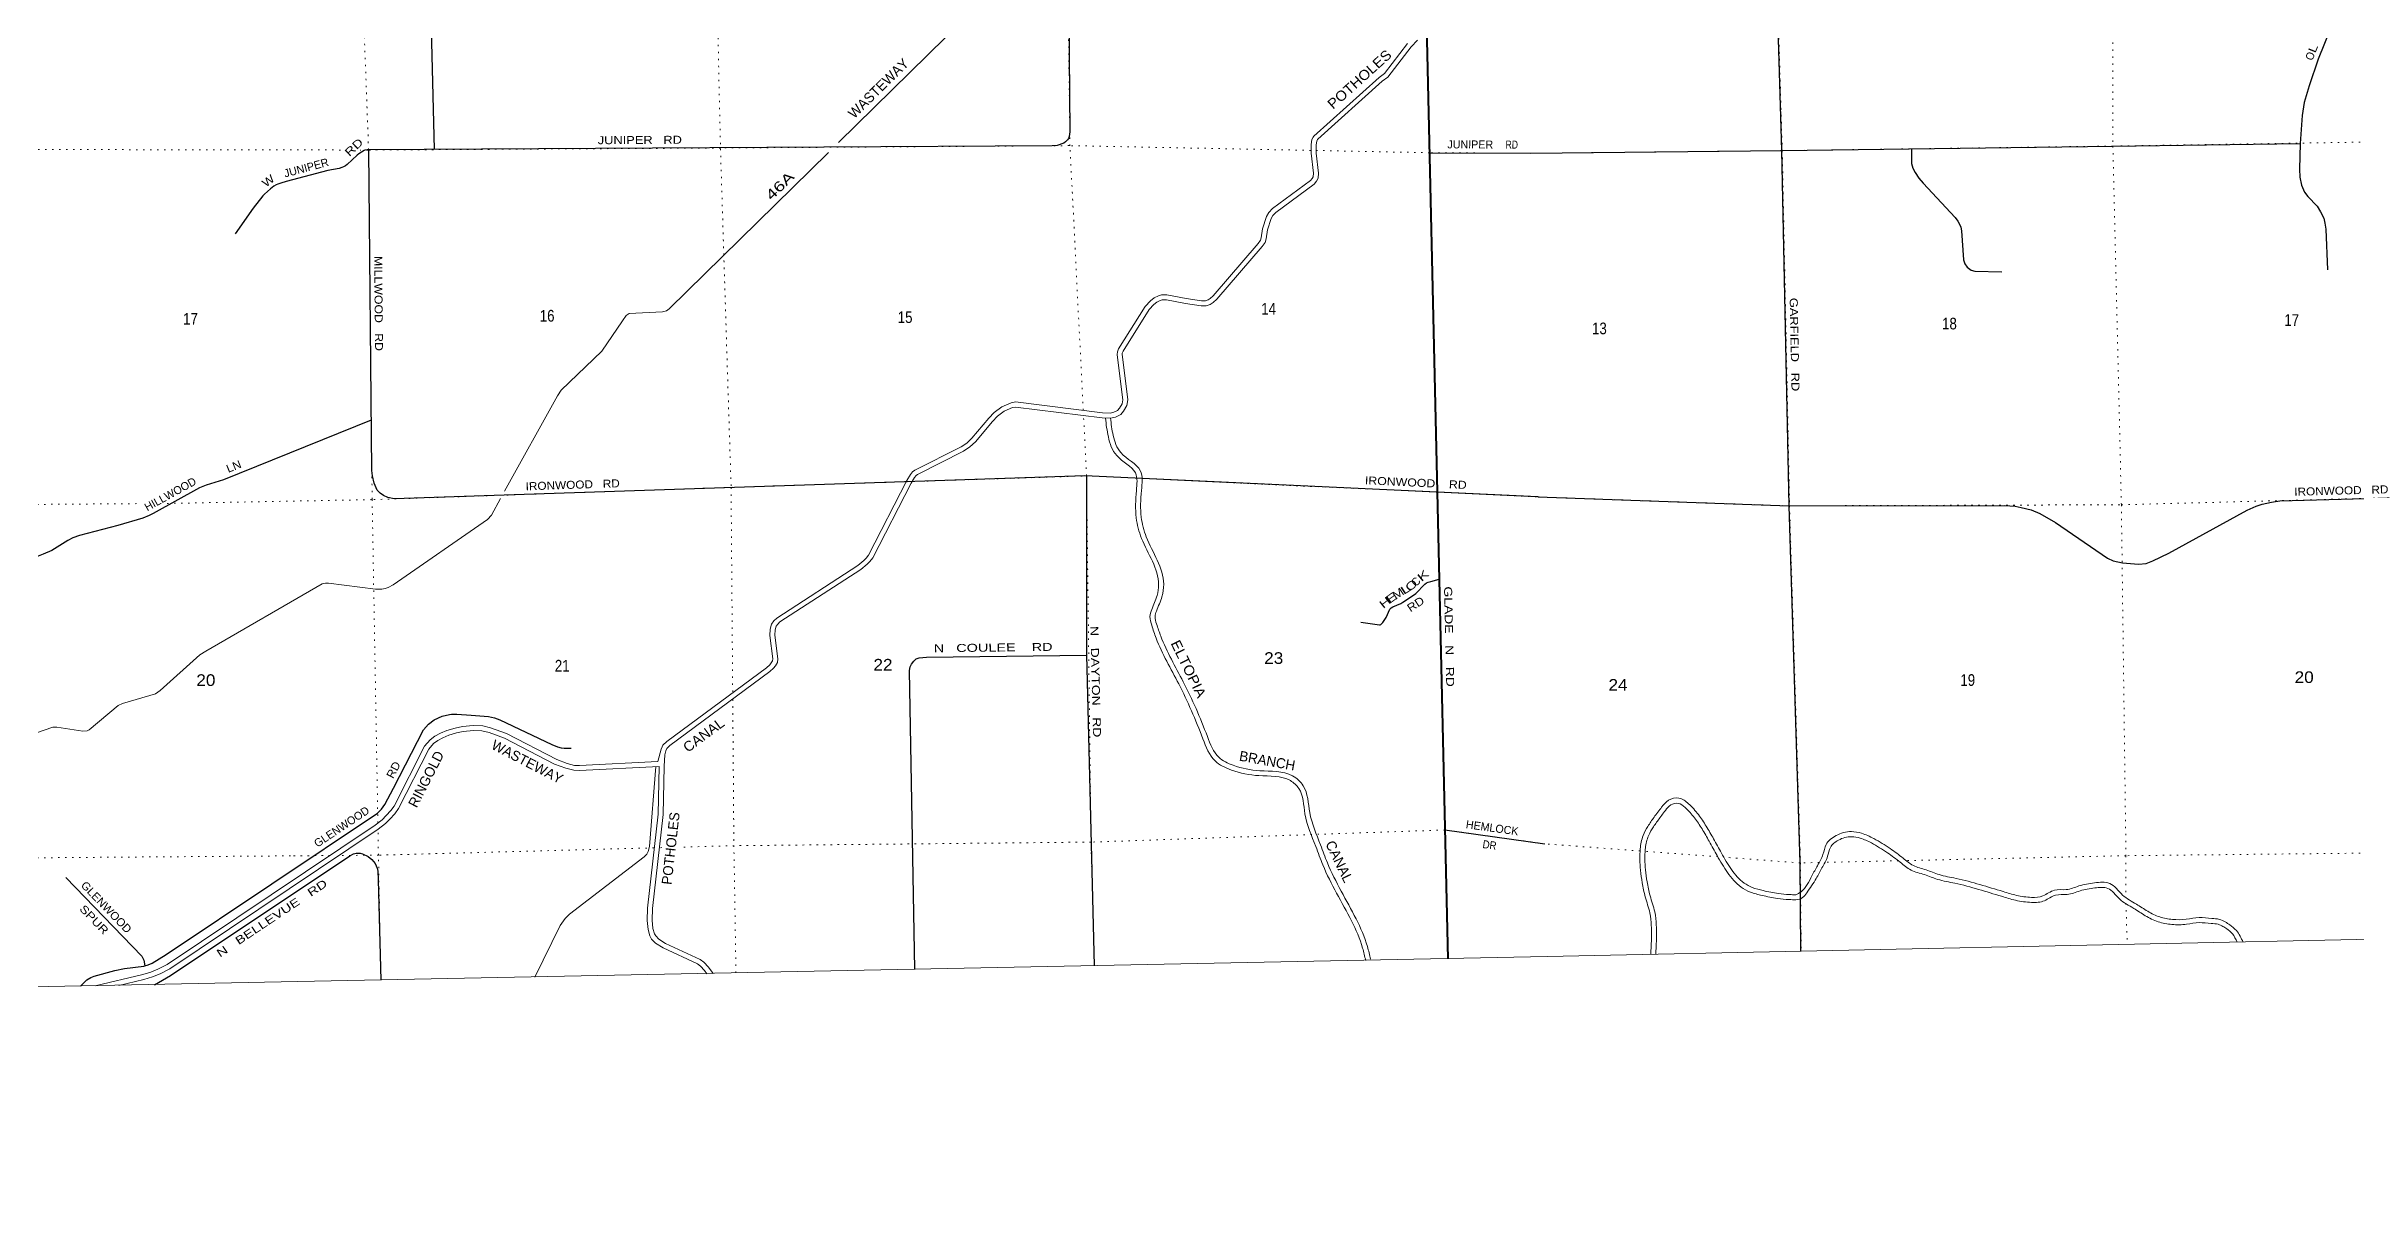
# Model space of a CAD drawing. Header units: feet. Extents: x 250644 to 505285, y -364975 to -177792.
# Drawn here: x 451196 to 485836, y -364975 to -347825 of the extents above; entities that cross this region are included whole.
import ezdxf
from ezdxf.enums import TextEntityAlignment as Align

# ---------------------------------------------------------------- set-up
doc = ezdxf.new("R2010")
doc.units = ezdxf.units.FT
doc.header["$LTSCALE"] = 70
doc.linetypes.add('DOTTED', pattern=[1.5, 0.3, -1.2])
for name, color, linetype, lineweight in [('26', 7, 'Continuous', 40), ('29', 7, 'Continuous', 25), ('39', 7, 'Continuous', 13), ('4', 7, 'Continuous', 13), ('6', 7, 'DOTTED', 25), ('7', 7, 'DOTTED', 13)]:
    doc.layers.add(name, color=color, linetype=linetype, lineweight=lineweight)
for name, color, linetype in [('27', 7, 'Continuous'), ('30', 7, 'Continuous'), ('41', 7, 'Continuous')]:
    doc.layers.add(name, color=color, linetype=linetype)

msp = doc.modelspace()

# ---------------------------------------------------------------- linework, layer by layer
at = {"layer": '26'}
msp.add_line((471820.53, -344054.79), (472217.21, -361508.81), dxfattribs=at)
at = {"layer": '29'}
for p, q in [((471950.14, -349424.92), (473461.15, -349431.11)), ((472173.35, -359578.82), (473674.85, -359787.31))]:
    msp.add_line(p, q, dxfattribs=at)
for points in [[(477511.62, -361399.36), (477502.45, -360072.22), (477338.18, -354718.07), (477229.22, -349390.56), (477068.7, -344029.1), (477003.12, -340787.13)], [(458599.59, -343721.68), (456991.77, -345769.1), (456961.22, -345814.25), (456946.21, -345845.09), (456936.72, -345873.58), (456927.97, -345941.13), (456933.14, -346150.15), (457013.77, -349374.51)], [(466522.72, -346226.7), (466546.91, -349106.84), (466537.93, -349177.11), (466528.44, -349207.51), (466515.62, -349227.68), (466498.07, -349245.5), (466482.88, -349260.7), (466456.3, -349277.8), (466427.82, -349291.09), (466386.06, -349306.29), (466357.58, -349311.99), (466284.38, -349319.81), (456009.25, -349380.44), (455974.78, -349383.23), (455964.39, -349387.02), (455925.42, -349413.62), (455886.55, -349438.31), (455859.84, -349457.91), (455709, -349599.79), (455682.46, -349617.83), (455657.03, -349632.25), (455628.36, -349644.42), (455587.5, -349656.77), (455417.59, -349688.27), (454797.17, -349855.6), (454714.21, -349880.93), (454668.56, -349893.4), (454645.78, -349902.9), (454611.61, -349921.89), (454558.45, -349961.79), (454469.22, -350043.47), (454446.73, -350067.2), (454301.94, -350255.2), (454032.38, -350639.09)], [(485534.52, -347362.09), (485270.48, -348018.28), (485134.2, -348418.81), (485061.79, -348670.2), (485031.99, -348861.94), (485000.95, -349283.23)], [(473567.5, -354584.26), (466772.89, -354267.97), (456416.39, -354611.68), (456321.47, -354592.68), (456253.13, -354562.29), (456203.77, -354528.1), (456162, -354482.5), (456112.42, -354375.61), (456087.83, -354267.24), (456078.47, -354186.17), (456032.81, -349380.3)], [(473461.15, -349431.11), (477228.58, -349391.05), (482193.23, -349322.32), (485000.95, -349283.23)], [(479171.47, -349367.47), (479169.89, -349511.77), (479174.16, -349582.08), (479193.32, -349652.38), (479225.26, -349718.43), (479280.62, -349803.64), (479344.5, -349880.34), (479825.74, -350391.65), (479868.31, -350449.18), (479898.13, -350502.43), (479913.03, -350540.79), (479919.43, -350596.17), (479949.24, -351026.52), (479970.53, -351086.18), (480008.86, -351137.3), (480068.48, -351182.05), (480119.58, -351196.95), (480528.42, -351209.74)], [(485000.95, -349283.23), (484991.53, -349667.27), (484995.78, -349786.57), (485021.34, -349908), (485068.18, -350012.4), (485115.03, -350076.31), (485255.57, -350225.45), (485306.67, -350306.4), (485353.52, -350404.41), (485372.68, -350478.97), (485387.59, -350570.58), (485413.14, -351179.89)], [(456071.32, -353433.44), (453856.46, -354327.69), (453595.33, -354410.31), (453495.5, -354446.9), (452801.78, -354832.03), (452741.04, -354862.42), (452644.94, -354901.34), (452271.95, -355012.6), (451693.1, -355162.56), (451597.69, -355198.42), (451518.45, -355238.54), (451360.71, -355336.83), (451279.24, -355386.71), (451151.52, -355440.87), (450601.34, -355663.97)], [(466798.85, -354269.18), (466796.01, -356951.35), (466914.18, -361617.28)], [(473567.5, -354584.26), (477338.21, -354718.05), (480567.59, -354711.07)], [(480567.59, -354711.07), (480728.57, -354724.99), (480818, -354742.04), (480967.05, -354776.12), (481094.82, -354831.52), (481333.3, -354967.87), (482112.64, -355500.48), (482197.82, -355543.09), (482334.1, -355572.91), (482576.84, -355594.22), (482691.83, -355581.44), (482789.78, -355543.09), (483032.52, -355428.04), (484203.66, -354784.65), (484339.94, -354720.73), (484429.38, -354690.91), (484569.91, -354661.08), (484695.75, -354643.57)], [(484695.75, -354643.57), (487635.1, -354563.96), (492938.85, -354426.6)], [(470912.86, -356460.28), (471190.82, -356502.48), (471205.17, -356501.8), (471214.66, -356496.1), (471241.24, -356469.5), (471294.08, -356391.18), (471347.55, -356268.14), (471367.21, -356249.93), (471393.11, -356232.05), (471512.68, -356182.54), (471543.09, -356163.67), (471689.27, -356068.69), (471735.6, -356032.17), (471874.66, -355890.45), (471898.1, -355874.93), (471922.78, -355863.53), (471964.35, -355851.6), (472087.9, -355819.09)], [(464225.2, -361671.81), (464146.06, -357187.7), (464154.4, -357132.48), (464173.39, -357094.49), (464209.2, -357046.53), (464241.73, -357014.71), (464287.29, -356995.71), (464398.68, -356988.87), (466796, -356959.47)], [(451711.86, -361921.46), (451807.03, -361828.27), (451867.78, -361790.28), (451914.47, -361771.31), (452227.68, -361688.63), (452368.96, -361657.3), (452661.32, -361619.31), (452724.69, -361602.6), (452782.82, -361577.52), (452993.54, -361447.87), (456164.31, -359326.23), (456226.57, -359267.62), (456275.48, -359198.78), (456405.96, -358952.6), (456852.57, -358078.95), (456928.99, -357991.09), (457013.53, -357925.01), (457134.02, -357873.31), (457244.85, -357844.94), (457274.5, -357842.92), (457354.23, -357842.92), (457568.58, -357856.65), (457828.84, -357877.11), (457918.45, -357896.32), (457999.7, -357926.5), (458779.82, -358296.11), (458865.38, -358333.02), (458918.54, -358348.21), (458965.95, -358353.05), (459067.84, -358352.31)], [(452819.41, -361899.64), (453059.24, -361760.98), (455748.36, -359966.47), (455805.12, -359936.28), (455846.88, -359928.68), (455903.84, -359928.68), (455942, -359938.93), (456025.34, -359978.07), (456078.33, -360022.37), (456127.85, -360080.65), (456160.98, -360152.42), (456169.62, -360194.63), (456177.21, -360327.6), (456215.75, -361832.39)], [(451488.56, -360292.93), (452628.06, -361472.64), (452661.32, -361531.93), (452676.18, -361615.39)]]:
    msp.add_lwpolyline(points, dxfattribs=at)
at = {"layer": '39'}
for points in [[(468359.9, -344068.38), (468348.46, -344086.5), (468167.41, -344272.22), (463076.77, -349271.37)], [(471762.54, -347734.82), (471669.03, -347831.81), (471320.02, -348286.86), (471233.2, -348350.67), (470265.51, -349220.96), (470264.1, -349223.43), (470251.89, -349247.86), (470243.33, -349302.75), (470241.86, -349426.87), (470279.81, -349729.57), (470270.65, -349805.22), (470246.74, -349849.07), (470212.28, -349891.58), (469637.08, -350317.54), (469592.03, -350363.38), (469566.83, -350410.38), (469511.88, -350579.86), (469492.05, -350713.57), (469475.62, -350766.18), (469434.13, -350828.22), (468751.55, -351620.81), (468697.23, -351668.53), (468653.96, -351698.51), (468592.92, -351716.49), (468519.51, -351716.23), (468283.4, -351683.15), (467997.27, -351629.24), (467934.37, -351628.52), (467904.07, -351637.99), (467855.03, -351661.78), (467807.84, -351697.21), (467739.6, -351771.96), (467347.09, -352397.85), (467335.45, -352427.99), (467333.18, -352446.12), (467343.09, -352523.58), (467419.38, -353130.14), (467404.7, -353213.31), (467354.82, -353297.51), (467311.81, -353347.72), (467235.18, -353386.98), (467158.62, -353401.84), (467034.62, -353399.3), (465734.01, -353236.29), (465688.84, -353243.3), (465565.8, -353299.45), (465464.43, -353374.27), (465389.38, -353451.07), (465131.31, -353755.64), (465049.38, -353835.12), (464953.64, -353896.8), (464262.65, -354248.95), (464243.96, -354263.47), (464220.39, -354292.34), (464168, -354377), (463592.25, -355499.9), (463550.25, -355552.74), (463511.17, -355594.56), (463414.78, -355671.26), (462200.11, -356459.85), (462168.14, -356491.05), (462145.25, -356524.86), (462129.86, -356578.59), (462126.53, -356656.9), (462169.97, -357012.49), (462161.63, -357066.73), (462132.54, -357116.22), (462103.57, -357151.82), (462048.14, -357204.42), (460551.56, -358310.92), (460505.91, -358355.83), (460499.76, -358366.09), (460489.75, -358389.67), (460473.88, -358453.66), (460461.92, -358623.57)], [(471612.1, -347782.8), (471267, -348232.75), (471185.8, -348292.43), (470206.33, -349173.31), (470197.92, -349188.09), (470179.58, -349224.77), (470168.4, -349296.5), (470166.8, -349431.11), (470204.24, -349729.73), (470197.92, -349781.94), (470184.17, -349807.16), (470160.01, -349836.96), (469587.71, -350260.77), (469531.01, -350318.47), (469497.56, -350380.86), (469438.61, -350562.67), (469418.72, -350696.79), (469407.26, -350733.48), (469374.32, -350782.73), (468698.13, -351567.91), (468650.97, -351609.34), (468621.18, -351629.98), (468582.23, -351641.45), (468524.87, -351641.25), (468295.55, -351609.12), (468004.7, -351554.32), (467923.35, -351553.39), (467876.36, -351568.07), (467815.79, -351597.46), (467757.19, -351641.45), (467679.65, -351726.39), (467279.72, -352364.11), (467262.17, -352409.55), (467257.58, -352446.23), (467268.69, -352533.02), (467343.55, -353128.26), (467333.21, -353186.83), (467293.62, -353253.67), (467264.46, -353287.71), (467210.45, -353315.38), (467152.17, -353326.69), (467040.06, -353324.4), (465732.9, -353160.56), (465667.11, -353170.78), (465527.55, -353234.46), (465415.02, -353317.52), (465333.88, -353400.56), (465076.46, -353704.36), (465002.5, -353776.1), (464916.21, -353831.7), (464222.27, -354185.35), (464191.23, -354209.45), (464159.19, -354248.72), (464102.64, -354340.1), (463528.91, -355459.06), (463493.41, -355503.72), (463460.15, -355539.31), (463370.91, -355610.32), (462153.05, -356400.99), (462110.31, -356442.69), (462076.44, -356492.72), (462055.31, -356566.5), (462051.34, -356659.87), (462094.27, -357011.32), (462089.69, -357041.12), (462070.77, -357073.3), (462048.44, -357100.74), (461999.85, -357146.85), (460502.73, -358253.75), (460446.5, -358309.07), (460432.75, -358332), (460418.45, -358365.71), (460371.61, -358551.32)], [(462928.46, -349417.02), (460539.14, -351763.4), (460499.24, -351792.73), (460439.6, -351807.33), (459940.46, -351834.17), (459892.86, -351865.14), (459840.1, -351944.4), (459527.17, -352397.8), (458917.62, -352982.96), (458864.93, -353066.24), (458070.65, -354499.19)], [(458010.52, -354607.66), (457872.89, -354855.96), (457812.65, -354924.57), (456399.52, -355903.46), (456323.67, -355942.77), (456278.05, -355955.81), (456227.42, -355965.7), (456133.81, -355968.38), (455429.89, -355876.3), (455384.06, -355878.57), (455335.82, -355890), (453591.92, -356896.59), (453500.85, -356954.63), (452904.4, -357488.14), (452833.1, -357538.8), (452338.08, -357684.08), (452276.46, -357712.84), (451841.5, -358078.44), (451808.94, -358093.45), (451747.55, -358098.17), (451355.14, -358034.76), (451295.59, -358038.43), (450209.31, -358414.45)], [(460371.61, -358551.32), (459194.84, -358610.14), (459117.29, -358609.44), (459011.87, -358581.93), (458852.15, -358521.76), (458100.75, -358131.23), (457861.4, -358045.4), (457742.23, -358017.89), (457600.99, -358011.45), (457439.72, -358027.06), (457329.72, -358049.99), (457207.06, -358086.66), (457109.71, -358127.94), (457027.2, -358173.8), (456953.87, -358228.83), (456872.19, -358323.53), (456413.01, -359219.34), (456367.17, -359288.13), (456296.13, -359363.79), (456234.25, -359425.7), (456128.86, -359505.57), (453011.99, -361594.99), (452872.24, -361668.11), (452766.82, -361711.68), (452643.53, -361748.09), (451929.27, -361917.18)], [(460386.86, -358625.65), (459196.37, -358685.16), (459107.33, -358684.35), (458989.12, -358653.5), (458821.53, -358590.37), (458070.66, -358200.12), (457840.23, -358117.49), (457732, -358092.5), (457602.9, -358086.62), (457451.02, -358101.32), (457348.15, -358122.76), (457232.52, -358157.33), (457142.66, -358195.43), (457068.12, -358236.86), (457005.37, -358283.95), (456934.84, -358365.72), (456477.8, -359257.36), (456426.12, -359334.92), (456350, -359415.98), (456283.65, -359482.36), (456172.43, -359566.66), (453050.37, -361659.56), (452904.01, -361736.13), (452791.83, -361782.5), (452662.8, -361820.6), (452285.45, -361909.93)], [(460341.32, -358627.93), (460243.94, -359827), (460226.35, -359900.49), (460203.43, -359944.06), (460166.47, -359983.02), (459042.1, -360840.34), (458977.32, -360904.78), (458902.67, -361009.5), (458524.9, -361786.38)], [(460386.86, -358625.65), (460373.72, -359342.66), (460212.35, -360753.5), (460208.02, -360936.88), (460222.07, -361072.7), (460249.28, -361166.17), (460276.78, -361214.35), (460336.37, -361273.94), (460447.68, -361345.92), (460964.32, -361588.07), (461008.37, -361619.28), (461069.77, -361686.5), (461105.68, -361734.69)], [(460461.92, -358623.57), (460448.64, -359347.62), (460287.25, -360758.66), (460283.11, -360933.89), (460295.97, -361058.24), (460318.81, -361136.69), (460336.93, -361168.43), (460383.78, -361215.28), (460484.13, -361280.17), (461002.21, -361523), (461058.31, -361562.74), (461127.67, -361638.68), (461197.83, -361732.84)]]:
    msp.add_lwpolyline(points, dxfattribs=at)
for points in [[(467082.28, -353401.44), (467125.98, -353682.37), (467251.29, -353964.71), (467532.22, -354224.74), (467547.66, -354489.1), (467544.76, -354898.16), (467623.62, -355205.22), (467879.91, -355901.48), (467857.04, -356061.61), (467775.9, -356272.57), (467750.25, -356378.26), (467776.55, -356507.46), (467843.21, -356702.31), (468181.9, -357388.21), (468544.35, -358210.85), (468726.39, -358543.01), (468972.27, -358679.89), (469384.03, -358763.92), (469856.07, -358838.33), (469981.94, -358955.26), (470074.83, -359338.36), (470237.52, -359828.16), (470342.71, -360102.87), (470773.47, -360943.7), (470940.17, -361350.57), (470985.62, -361535.84)], [(467158.62, -353401.84), (467198.58, -353661.07), (467313.57, -353920.16), (467605.33, -354190.21), (467622.68, -354487.18), (467619.83, -354888.94), (467695.32, -355182.88), (467956.83, -355893.34), (467930.09, -356080.61), (467847.64, -356294.97), (467827.08, -356379.69), (467849.08, -356487.76), (467912.6, -356673.45), (468249.87, -357356.47), (468611.68, -358177.65), (468781.77, -358488), (468998.62, -358608.72), (469397.37, -358690.1), (469890.35, -358767.81), (470049.51, -358915.66), (470146.99, -359317.67), (470308.16, -359802.92), (470411.3, -360072.27), (470841.67, -360912.33), (471011.62, -361327.13), (471059.16, -361517.11)], [(475263.28, -361446.1), (475264.52, -361388.49), (475271.42, -361246.98), (475269.77, -361012.25), (475247.48, -360823.74), (475178.37, -360582.44), (475133.72, -360369.18), (475105.44, -360182.66), (475097.99, -360019.15), (475103.34, -359862.64), (475147.83, -359661.33), (475217.73, -359525.87), (475310.76, -359387.43), (475424.48, -359236.47), (475525.65, -359133.95), (475684.68, -359100.42), (475826.44, -359184.61), (475975.28, -359348.55), (476093.44, -359523.04), (476202.96, -359712.01), (476320.51, -359925.18), (476472.16, -360171.26), (476661.03, -360374.15), (476784.29, -360439.91), (476948.63, -360487.75), (477173.17, -360531), (477340.95, -360547.37), (477435.29, -360552.34)], [(475338.76, -361444.41), (475339.44, -361391.95), (475346.43, -361248.54), (475344.74, -361007.57), (475321.25, -360808.92), (475251.22, -360564.41), (475207.56, -360355.86), (475180.18, -360175.31), (475173.05, -360018.72), (475178.06, -359872.09), (475218.96, -359687.05), (475282.4, -359564.11), (475371.88, -359430.94), (475481.38, -359285.59), (475563.19, -359202.68), (475671.53, -359179.84), (475778.47, -359243.35), (475916.17, -359395.02), (476029.87, -359562.92), (476137.67, -359748.93), (476255.71, -359962.98), (476412.21, -360216.93), (476614.67, -360434.42), (476755.85, -360509.75), (476931.02, -360560.74), (477162.41, -360605.31), (477335.33, -360622.18), (477436.78, -360627.53)], [(477435.29, -360552.34), (477515.86, -360504.81), (477678.59, -360265.54), (477761.7, -360114.36), (477843.79, -359945.38), (477891.6, -359798.62), (478039.68, -359663.54), (478269.55, -359603.23), (478423.16, -359628.51), (478605.79, -359707.39), (478853.36, -359858.88), (479045.44, -360001.78), (479199.5, -360112.29), (479391, -360177.78), (479584.59, -360247.33), (479840.88, -360305.02), (480197.72, -360397.6), (480544.87, -360501.86), (480746.53, -360559.04), (480972.66, -360589.46), (481143.11, -360566.96), (481314, -360482.11), (481491.85, -360472.51), (481683.23, -360418.37), (481915.41, -360372.4), (482144.2, -360380.32), (482338.4, -360554.3), (482545.09, -360691.9), (482713.97, -360798.18), (482894.98, -360883.32), (483085.39, -360920.73), (483292.49, -360917.39), (483486.08, -360893.62), (483674.43, -360904.99), (483790.11, -360920.05), (483877.99, -360958.35), (483946.06, -361002.25), (484044.99, -361087.85), (484144.81, -361260.65)], [(477436.53, -360627.52), (477539.25, -360591.4), (477599.66, -360522.93), (477743.01, -360304.05), (477828.33, -360148.83), (477913.5, -359973.52), (477956.78, -359840.68), (478076.58, -359731.4), (478273.13, -359679.83), (478401.88, -359701.02), (478571.18, -359774.14), (478811.32, -359921.08), (479001.19, -360062.34), (479164.77, -360179.68), (479366.19, -360248.56), (479563.6, -360319.48), (479823.22, -360377.92), (480177.51, -360469.84), (480523.85, -360573.86), (480731.22, -360632.66), (480972.57, -360665.12), (481165.29, -360639.68), (481333.49, -360556.17), (481504.23, -360546.95), (481700.75, -360491.36), (481921.48, -360447.65), (482114.42, -360454.33), (482292.36, -360613.75), (482504.33, -360754.86), (482677.9, -360864.1), (482871.44, -360955.13), (483078.69, -360995.85), (483297.68, -360992.32), (483488.41, -360968.9), (483667.32, -360979.7), (483769.89, -360993.05), (483842.45, -361024.67), (483900.98, -361062.42), (483983.87, -361134.14), (484054.08, -361262.67)]]:
    msp.add_spline(points, degree=3, dxfattribs=at)
at = {"layer": '4'}
msp.add_lwpolyline([(250643.67, -181929.51), (281972.62, -181563.19), (313301.03, -181153.78), (344628.85, -180701.28), (375956.02, -180205.69), (407282.48, -179667), (438608.16, -179085.23), (469933.03, -178460.36), (501256.99, -177792.42), (505285.47, -360804.74), (473709.75, -361478.06), (442133.15, -362107.94), (410555.7, -362694.39), (378977.49, -363237.41), (347398.55, -363736.98), (315818.96, -364193.12), (284238.76, -364605.82), (252658.03, -364975.08)], close=True, dxfattribs=at)
msp.add_lwpolyline([(250643.67, -181929.51), (281972.62, -181563.19), (313301.03, -181153.78), (344628.85, -180701.28), (375956.02, -180205.69), (407282.48, -179667), (438608.16, -179085.23), (469933.03, -178460.36), (501256.99, -177792.42), (505285.47, -360804.74), (473709.75, -361478.06), (442133.15, -362107.94), (410555.7, -362694.39), (378977.49, -363237.41), (347398.55, -363736.98), (315818.96, -364193.12), (284238.76, -364605.82), (252658.03, -364975.08)], close=True, dxfattribs=at)
at = {"layer": '6'}
msp.add_lwpolyline([(476956.36, -338632.99), (477068.47, -344028.25), (477228.58, -349391.05), (477338.21, -354718.05), (477502.28, -360072.78), (477511.62, -361399.36)], dxfattribs=at)
at = {"layer": '7'}
for p, q in [((460428.93, -359843.59), (460398.27, -359844.41)), ((475102.37, -359893.78), (473674.85, -359787.31)), ((476266.45, -359980.6), (475177.84, -359899.41)), ((455452.54, -359962.25), (454860.62, -359966.83)), ((478976.22, -360040.1), (477873.47, -360064.55)), ((482386.91, -360676.45), (482408.49, -361296.9))]:
    msp.add_line(p, q, dxfattribs=at)
for points in [[(471692.88, -338734.31), (471823.01, -344093.35), (471946.08, -349403.88), (472059.35, -354513.91), (472174.89, -359585.1), (472217.21, -361508.81)], [(456170.48, -359471.77), (456084.56, -354619.44), (456031.24, -349382.03), (455833.18, -344022.67), (455493.22, -339032.2)], [(460940.43, -338942.16), (461191.2, -344022.76), (461308.82, -349361.69), (461467.99, -354440.57), (461491.98, -357524.97)], [(466749.42, -353283.13), (466550.66, -349318.65), (466482.1, -344006.19), (466404.56, -338833.63)], [(482136.29, -339412.51), (482188.04, -343988.56), (482193.23, -349322.32), (482319.3, -354701.41), (482388.29, -359964.43), (482387.08, -360590.86)], [(505021.55, -348815.37), (503507.13, -348836.43), (498177.58, -349020.16), (492861.46, -349111.42), (487477.27, -349239.31), (482193.23, -349322.32), (477228.58, -349391.05), (473461.15, -349431.06)], [(455610.98, -349381.6), (450672.52, -349373.71), (445420.48, -349225.22), (441887.55, -349356.37)], [(470163.7, -349387.35), (466540.5, -349316.11), (461308.02, -349351.68), (456020.03, -349382.25), (455905.54, -349382.07)], [(473461.15, -349431.11), (471945.06, -349422.38), (470246.13, -349388.97)], [(466914.18, -361617.28), (466866.46, -359772.97), (466798.85, -354269.18), (466753.8, -353370.5)], [(453010.67, -354681.55), (456109.95, -354624.52), (461465.46, -354440.57), (466798.85, -354269.18), (472056.81, -354513.91), (473567.5, -354584.26)], [(473567.5, -354584.32), (477338.21, -354718.05), (482319.3, -354701.41), (487635.1, -354563.96), (492938.85, -354426.6), (498224.68, -354313.46), (501599.73, -354190.25)], [(441988.3, -354587.62), (445455.97, -354555.05), (450745.7, -354699.17), (452601.8, -354684.73)], [(461492.71, -357619.03), (461509.76, -359810.79), (461541.64, -361725.92)], [(505254.29, -359388.36), (503609.37, -359422.96), (498277.74, -359596.67), (493008.37, -359765.93), (487684.56, -359907.45), (482388.29, -359964.43), (479091.83, -360037.53)], [(460311.12, -359846.73), (456179.06, -359956.62), (455587.72, -359961.2)], [(456215.75, -361832.39), (456179.06, -359956.62), (456172.18, -359568.08)], [(470176.59, -359647.24), (466866.82, -359760.65), (461513.84, -359814.74), (460704.24, -359836.27)], [(473674.85, -359787.31), (472173.35, -359578.82), (470269.82, -359644.05)], [(454860.62, -359966.83), (450858.53, -359997.83), (445521.88, -359922.82), (442092.42, -359993.58)], [(477788.04, -360066.44), (477502.28, -360072.78), (476354.63, -359987.18)]]:
    msp.add_lwpolyline(points, dxfattribs=at)

# ---------------------------------------------------------------- texts
at = {"layer": '27', "width": 1.3}
msp.add_text('GLADE   N   RD', height=120, rotation=271.302, dxfattribs=at).set_placement((472160.37, -355927.24))
at = {"layer": '30'}
for s, rotation, width, p in [('O', 71.209, 0.95, (485207.67, -347991.68)), ('L', 68.081, 1.3, (485249.11, -347881.55)), ('RD', 43.247, 1.3, (455852.22, -349383.34)), ('JUNIPER   RD', 0.338, 1.2, (460099.32, -349291.33)), ('RD', 359.818, 0.8, (473176.85, -349360.21)), ('W', 37.428, 1.2, (454562.45, -349891.79)), ('MILLWOOD   RD', 270.544, 1.15, (456121.49, -351683.28)), ('LN', 21.986, 1.1, (454031.2, -354181.65)), ('IRONWOOD   RD', 1.901, 1.1, (459094.29, -354462.19)), ('IRONWOOD    RD', 357.335, 1.15, (471734.77, -354429.66)), ('K', 39.543, 1.55, (471884.89, -355809.07)), ('H', 38.511, 1.4, (471312.98, -356215.09)), ('E', 35.993, 1.5, (471406.79, -356144.83)), ('M', 33.493, 1.25, (471504.83, -356083.35)), ('L', 33.014, 1.6, (471616.17, -356017.22)), ('O', 38.247, 1.4, (471706.48, -355957.47)), ('RD', 33.014, 1.15, (471767.84, -356242.48)), ('N   COULEE    RD', 0.703, 1.35, (465399.14, -356903.4)), ('N   DAYTON   RD', 271.451, 1.3, (466876.48, -357356.7)), ('RD', 62.076, 1.1, (456457.18, -358704.98)), ('DR', 352.095, 0.9, (472836.34, -359862.7)), ('GLENWOOD', 314.007, 1.05, (452054.79, -360778.38)), ('N   BELLEVUE   RD', 33.716, 1.35, (454614.08, -360951.82)), ('SPUR', 314.007, 1.2, (451871.99, -360965.36))]:
    msp.add_text(s, height=120, rotation=rotation, dxfattribs=dict(at, width=width)).set_placement(p, align=Align.CENTER)
for s, rotation, p in [('JUNIPER', 15.094, (455111.36, -349705.51)), ('JUNIPER', 359.818, (472554.04, -349358.23)), ('HILLWOOD', 29.038, (453086.58, -354594.64)), ('C', 45.543, (471779.71, -355897.34)), ('GLENWOOD', 33.787, (455660.51, -359580.59)), ('HEMLOCK', 352.095, (472875.19, -359605.61))]:
    msp.add_text(s, height=120, rotation=rotation, dxfattribs=at).set_placement(p, align=Align.CENTER)
for s, rotation, width, p in [('GARFIELD   RD', 271.172, 1.2, (477344.41, -351599.18)), ('IRONWOOD   RD', 1.551, 1.1, (484914.39, -354567.62))]:
    msp.add_text(s, height=120, rotation=rotation, dxfattribs=dict(at, width=width)).set_placement(p)
at = {"layer": '41'}
for s, rotation, p in [('WASTEWAY', 44.481, (463312.48, -348919.98)), ('RINGOLD', 62.861, (456751.83, -359257.06)), ('WASTEWAY', 332.538, (457858.4, -358353.5)), ('BRANCH', 349.708, (469079.99, -358537.58)), ('POTHOLES', 83.475, (460573.93, -360406.35)), ('CANAL', 295.818, (470376.8, -359784))]:
    msp.add_text(s, height=150, rotation=rotation, dxfattribs=at).set_placement(p)
for s, rotation, width, p in [('POTHOLES', 41.966, 1.1, (470495.64, -348778.63)), ('46A', 44.481, 1.4, (462073.57, -350147.13)), ('ELTOPIA', 296.048, 1.1, (468056.69, -356777.64)), ('CANAL', 36.477, 1.05, (460818.96, -358424.13))]:
    msp.add_text(s, height=150, rotation=rotation, dxfattribs=dict(at, width=width)).set_placement(p)
at = {"layer": '7'}
for s, width, p in [('17', 0.85, (453249.95, -352000.2)), ('16', 0.85, (458598.68, -351954.71)), ('15', 0.85, (463967.56, -351975.87)), ('14', 0.85, (469418.4, -351852)), ('18', 0.85, (479630.62, -352072.35)), ('17', 0.85, (484763.85, -352018.98)), ('13', 0.85, (474380.34, -352144.57)), ('21', 0.85, (458824.43, -357202.93)), ('22', 1.1, (463602.6, -357188.31)), ('23', 1.1, (469463.02, -357088.1)), ('20', 1.1, (453447.61, -357419.02)), ('24', 1.1, (474626.74, -357490.7)), ('19', 0.85, (479904.81, -357417.77)), ('20', 1.1, (484917.87, -357374.81))]:
    msp.add_text(s, height=175, dxfattribs=dict(at, width=width)).set_placement(p)

doc.saveas('drawing.dxf')
